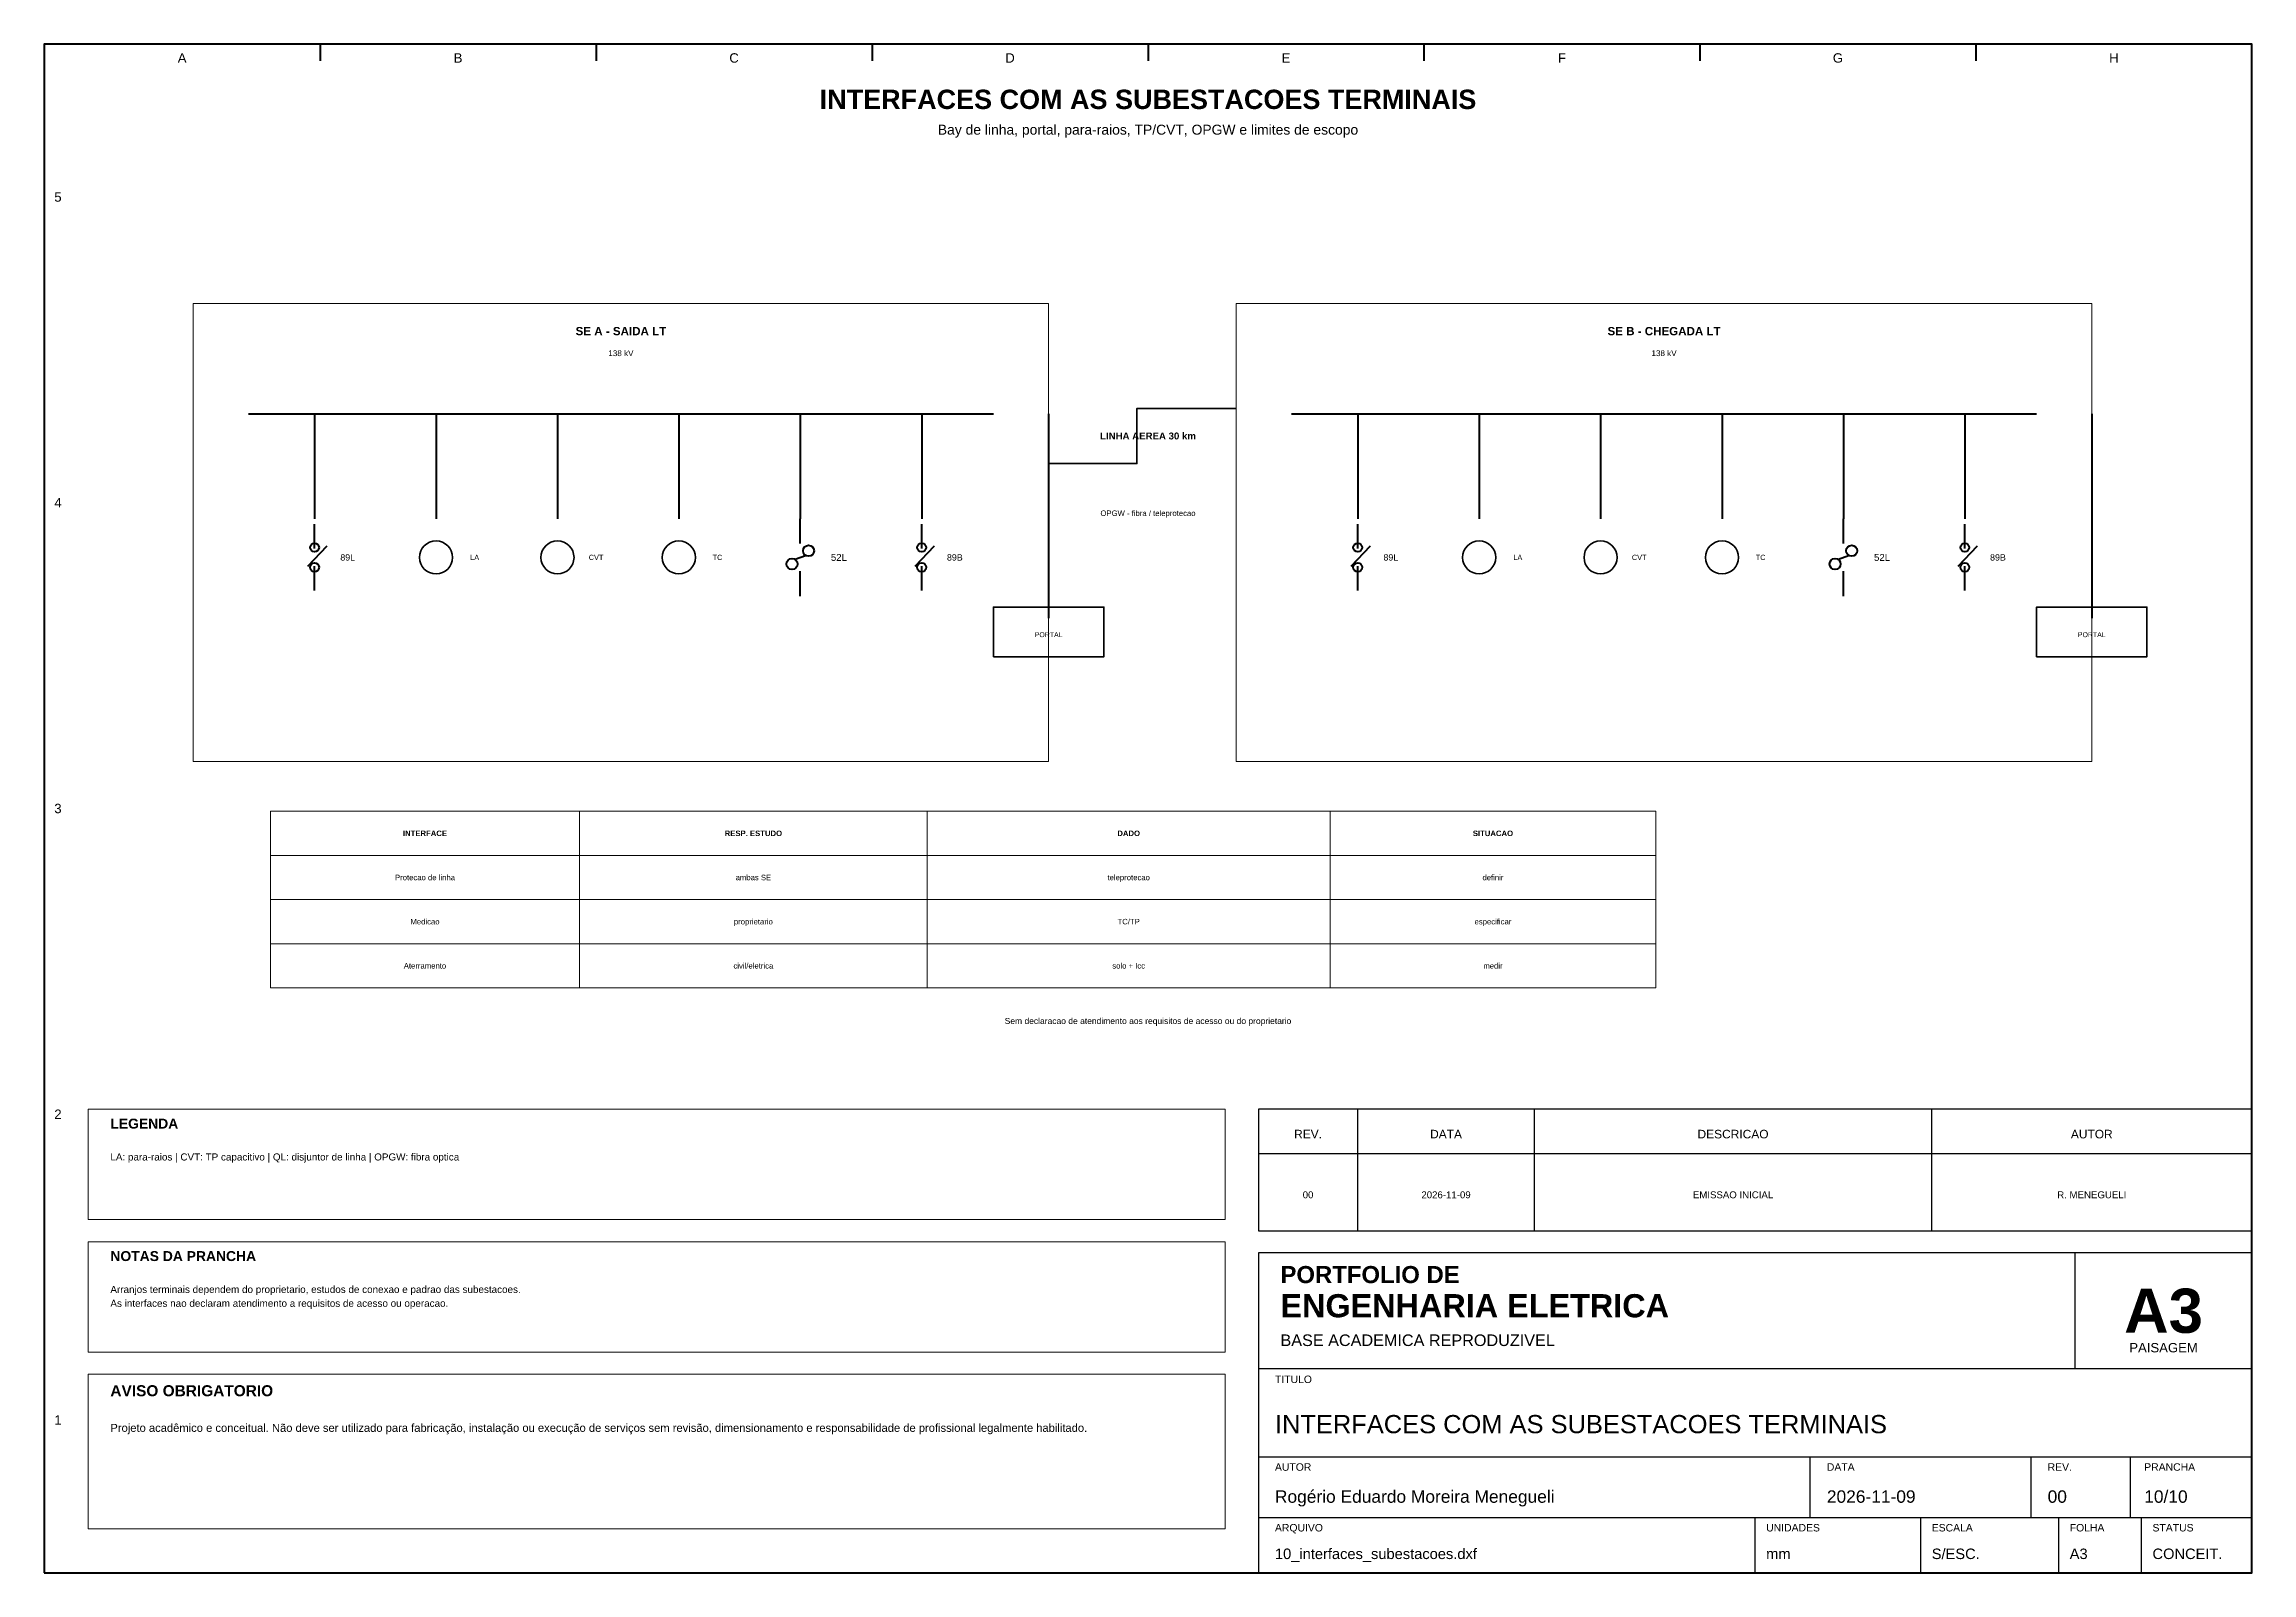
# Model space of a CAD drawing. Header units: millimetres. Extents: x 10 to 410, y 10 to 287.
import ezdxf
from ezdxf.enums import TextEntityAlignment as Align

# ---------------------------------------------------------------- set-up
doc = ezdxf.new("R2010")
doc.units = ezdxf.units.MM
for name, color, linetype, lineweight in [('00_MOLDURA', 7, 'CONTINUOUS', 50), ('01_CARIMBO', 7, 'CONTINUOUS', 25), ('02_TEXTO', 7, 'CONTINUOUS', 18), ('04_EQUIPAMENTOS', 250, 'CONTINUOUS', 35), ('05_POTENCIA', 1, 'CONTINUOUS', 50), ('08_CABOS', 160, 'CONTINUOUS', 35), ('11_ARQUITETURA', 8, 'CONTINUOUS', 18), ('12_LEGENDA', 7, 'CONTINUOUS', 18), ('13_NOTAS', 7, 'CONTINUOUS', 18)]:
    doc.layers.add(name, color=color, linetype=linetype, lineweight=lineweight)
doc.styles.add('PORTFOLIO_TEXTO', font='arial.ttf')
doc.styles.add('PORTFOLIO_TITULO', font='arialbd.ttf', dxfattribs={"width": 0.92})

# ---------------------------------------------------------------- blocks, each defined once
blk = doc.blocks.new('CARIMBO_A3')
at = {"layer": '01_CARIMBO'}
for p, q in [((148, 37), (148, 58)), ((0, 37), (180, 37)), ((0, 21), (180, 21)), ((100, 10), (100, 21)), ((140, 10), (140, 21)), ((158, 10), (158, 21)), ((0, 10), (180, 10)), ((90, 0), (90, 10)), ((120, 0), (120, 10)), ((145, 0), (145, 10)), ((160, 0), (160, 10))]:
    blk.add_line(p, q, dxfattribs=at)
blk.add_lwpolyline([(0, 0), (180, 0), (180, 58), (0, 58)], close=True, dxfattribs=at)
at = {"layer": '01_CARIMBO', "style": 'PORTFOLIO_TEXTO'}
for s, p in [('TITULO', (3, 34.4)), ('AUTOR', (3, 18.5)), ('DATA', (103, 18.5)), ('REV.', (143, 18.5)), ('PRANCHA', (160.5, 18.5)), ('ARQUIVO', (3, 7.5)), ('UNIDADES', (92, 7.5)), ('ESCALA', (122, 7.5)), ('FOLHA', (147, 7.5)), ('STATUS', (162, 7.5))]:
    blk.add_text(s, height=1.35, dxfattribs=at).set_placement(p)
at = {"layer": '02_TEXTO'}
for s, height, style, p in [('PORTFOLIO DE', 3.1, 'PORTFOLIO_TITULO', (4, 52.5)), ('ENGENHARIA ELETRICA', 4.2, 'PORTFOLIO_TITULO', (4, 46.3)), ('BASE ACADEMICA REPRODUZIVEL', 2.1, 'PORTFOLIO_TEXTO', (4, 41.1))]:
    blk.add_text(s, height=height, dxfattribs=dict(at, style=style)).set_placement(p)
for s, height, style, p in [('A3', 8, 'PORTFOLIO_TITULO', (164, 47.5)), ('PAISAGEM', 1.7, 'PORTFOLIO_TEXTO', (164, 40.8))]:
    blk.add_text(s, height=height, dxfattribs=dict(at, style=style)).set_placement(p, align=Align.MIDDLE_CENTER)
at = {"layer": '02_TEXTO', "style": 'PORTFOLIO_TEXTO'}
for tag, p, height in [('TITULO', (3, 25.3), 3.3), ('AUTOR', (3, 12.7), 2.25), ('DATA', (103, 12.7), 2.25), ('REVISAO', (143, 12.7), 2.25), ('PRANCHA', (160.5, 12.7), 2.25), ('ARQUIVO', (3, 2.5), 1.9), ('UNIDADES', (92, 2.5), 1.9), ('ESCALA', (122, 2.5), 1.9), ('FOLHA', (147, 2.5), 1.9), ('STATUS', (162, 2.5), 1.9)]:
    blk.add_attdef(tag, p, '', height=height, dxfattribs=at)

msp = doc.modelspace()

# ---------------------------------------------------------------- linework, layer by layer
at = {"layer": '00_MOLDURA'}
for p, q in [((60, 287), (60, 284)), ((110, 287), (110, 284)), ((160, 287), (160, 284)), ((210, 287), (210, 284)), ((260, 287), (260, 284)), ((310, 287), (310, 284)), ((360, 287), (360, 284))]:
    msp.add_line(p, q, dxfattribs=at)
msp.add_lwpolyline([(10, 10), (410, 10), (410, 287), (10, 287)], close=True, dxfattribs=at)
at = {"layer": '01_CARIMBO'}
for p, q in [((248, 72), (248, 94)), ((280, 72), (280, 94)), ((352, 72), (352, 94)), ((230, 86), (410, 86))]:
    msp.add_line(p, q, dxfattribs=at)
msp.add_lwpolyline([(230, 72), (410, 72), (410, 94), (230, 94)], close=True, dxfattribs=at)
at = {"layer": '04_EQUIPAMENTOS'}
for points in [[(182, 176), (202, 176), (202, 185), (182, 185)], [(371, 176), (391, 176), (391, 185), (371, 185)]]:
    msp.add_lwpolyline(points, close=True, dxfattribs=at)
for centre in [(81, 194), (103, 194), (125, 194), (270, 194), (292, 194), (314, 194)]:
    msp.add_circle(centre, 3, dxfattribs=at)
at = {"layer": '05_POTENCIA', "lineweight": 70}
for p, q in [((47, 220), (182, 220)), ((236, 220), (371, 220))]:
    msp.add_line(p, q, dxfattribs=at)
at = {"layer": '05_POTENCIA'}
for p, q in [((59, 220), (59, 201)), ((81, 220), (81, 201)), ((103, 220), (103, 201)), ((125, 220), (125, 201)), ((147, 220), (147, 201)), ((169, 220), (169, 201)), ((192, 220), (192, 183)), ((248, 220), (248, 201)), ((270, 220), (270, 201)), ((292, 220), (292, 201)), ((314, 220), (314, 201)), ((336, 220), (336, 201)), ((358, 220), (358, 201)), ((381, 220), (381, 183)), ((59, 195.6), (59, 200)), ((147, 196.5), (147, 201)), ((169, 195.6), (169, 200)), ((248, 195.6), (248, 200)), ((336, 196.5), (336, 201)), ((358, 195.6), (358, 200)), ((57.8, 192.4), (61.3, 196.1)), ((167.8, 192.4), (171.3, 196.1)), ((246.8, 192.4), (250.3, 196.1)), ((356.8, 192.4), (360.3, 196.1)), ((59, 188), (59, 192.4)), ((145.9, 193.6), (148.1, 194.4)), ((169, 188), (169, 192.4)), ((248, 188), (248, 192.4)), ((334.9, 193.6), (337.1, 194.4)), ((358, 188), (358, 192.4)), ((147, 187), (147, 191.5)), ((336, 187), (336, 191.5))]:
    msp.add_line(p, q, dxfattribs=at)
for centre, radius in [((59, 195.8), 0.8), ((148.5, 195.2), 1), ((169, 195.8), 0.8), ((248, 195.8), 0.8), ((337.5, 195.2), 1), ((358, 195.8), 0.8), ((59, 192.2), 0.8), ((145.5, 192.8), 1), ((169, 192.2), 0.8), ((248, 192.2), 0.8), ((334.5, 192.8), 1), ((358, 192.2), 0.8)]:
    msp.add_circle(centre, radius, dxfattribs=at)
at = {"layer": '08_CABOS'}
msp.add_lwpolyline([(192, 211), (208, 211), (208, 221), (226, 221)], dxfattribs=at)
at = {"layer": '11_ARQUITETURA'}
for points in [[(37, 157), (192, 157), (192, 240), (37, 240)], [(226, 157), (381, 157), (381, 240), (226, 240)]]:
    msp.add_lwpolyline(points, close=True, dxfattribs=at)
at = {"layer": '12_LEGENDA'}
for p, q in [((107, 148), (107, 116)), ((170, 148), (170, 116)), ((243, 148), (243, 116)), ((51, 140), (302, 140)), ((51, 132), (302, 132)), ((51, 124), (302, 124))]:
    msp.add_line(p, q, dxfattribs=at)
for points in [[(51, 116), (302, 116), (302, 148), (51, 148)], [(18, 74), (224, 74), (224, 94), (18, 94)]]:
    msp.add_lwpolyline(points, close=True, dxfattribs=at)
at = {"layer": '13_NOTAS'}
for points in [[(18, 50), (224, 50), (224, 70), (18, 70)], [(18, 18), (224, 18), (224, 46), (18, 46)]]:
    msp.add_lwpolyline(points, close=True, dxfattribs=at)

# ---------------------------------------------------------------- block references
at = {"layer": '01_CARIMBO'}
msp.add_blockref('CARIMBO_A3', (230, 10), dxfattribs=at).add_auto_attribs({'TITULO': 'INTERFACES COM AS SUBESTACOES TERMINAIS', 'AUTOR': 'Rogério Eduardo Moreira Menegueli', 'DATA': '2026-11-09', 'REVISAO': '00', 'PRANCHA': '10/10', 'ARQUIVO': '10_interfaces_subestacoes.dxf', 'UNIDADES': 'mm', 'ESCALA': 'S/ESC.', 'FOLHA': 'A3', 'STATUS': 'CONCEIT.'})

# ---------------------------------------------------------------- texts
at = {"layer": '00_MOLDURA', "style": 'PORTFOLIO_TEXTO'}
for s, p in [('A', (35, 284.5)), ('B', (85, 284.5)), ('C', (135, 284.5)), ('D', (185, 284.5)), ('E', (235, 284.5)), ('F', (285, 284.5)), ('G', (335, 284.5)), ('H', (385, 284.5)), ('5', (12.5, 259.3)), ('4', (12.5, 203.9)), ('3', (12.5, 148.5)), ('2', (12.5, 93.1)), ('1', (12.5, 37.7))]:
    msp.add_text(s, height=1.7, dxfattribs=at).set_placement(p, align=Align.MIDDLE_CENTER)
at = {"layer": '01_CARIMBO', "style": 'PORTFOLIO_TEXTO'}
for s, p in [('REV.', (239, 89.5)), ('DATA', (264, 89.5)), ('DESCRICAO', (316, 89.5)), ('AUTOR', (381, 89.5))]:
    msp.add_text(s, height=1.55, dxfattribs=at).set_placement(p, align=Align.MIDDLE_CENTER)
at = {"layer": '02_TEXTO'}
for s, height, style, p in [('INTERFACES COM AS SUBESTACOES TERMINAIS', 3.5, 'PORTFOLIO_TITULO', (210, 277)), ('Bay de linha, portal, para-raios, TP/CVT, OPGW e limites de escopo', 1.8, 'PORTFOLIO_TEXTO', (210, 271.5)), ('138 kV', 1.05, 'PORTFOLIO_TEXTO', (114.5, 231)), ('138 kV', 1.05, 'PORTFOLIO_TEXTO', (303.5, 231)), ('89L', 1.15, 'PORTFOLIO_TEXTO', (65, 194)), ('LA', 0.95, 'PORTFOLIO_TEXTO', (88, 194)), ('CVT', 0.95, 'PORTFOLIO_TEXTO', (110, 194)), ('TC', 0.95, 'PORTFOLIO_TEXTO', (132, 194)), ('52L', 1.25, 'PORTFOLIO_TEXTO', (154, 194)), ('89B', 1.15, 'PORTFOLIO_TEXTO', (175, 194)), ('89L', 1.15, 'PORTFOLIO_TEXTO', (254, 194)), ('LA', 0.95, 'PORTFOLIO_TEXTO', (277, 194)), ('CVT', 0.95, 'PORTFOLIO_TEXTO', (299, 194)), ('TC', 0.95, 'PORTFOLIO_TEXTO', (321, 194)), ('52L', 1.25, 'PORTFOLIO_TEXTO', (343, 194)), ('89B', 1.15, 'PORTFOLIO_TEXTO', (364, 194)), ('00', 1.25, 'PORTFOLIO_TEXTO', (239, 78.5)), ('2026-11-09', 1.25, 'PORTFOLIO_TEXTO', (264, 78.5)), ('EMISSAO INICIAL', 1.25, 'PORTFOLIO_TEXTO', (316, 78.5)), ('R. MENEGUELI', 1.25, 'PORTFOLIO_TEXTO', (381, 78.5))]:
    msp.add_text(s, height=height, dxfattribs=dict(at, style=style)).set_placement(p, align=Align.MIDDLE_CENTER)
at = {"layer": '04_EQUIPAMENTOS', "style": 'PORTFOLIO_TEXTO'}
for p in [(192, 180), (381, 180)]:
    msp.add_text('PORTAL', height=0.9, dxfattribs=at).set_placement(p, align=Align.MIDDLE_CENTER)
at = {"layer": '08_CABOS'}
for s, height, style, p in [('LINHA AEREA 30 km', 1.25, 'PORTFOLIO_TITULO', (210, 216)), ('OPGW - fibra / teleprotecao', 1, 'PORTFOLIO_TEXTO', (210, 202))]:
    msp.add_text(s, height=height, dxfattribs=dict(at, style=style)).set_placement(p, align=Align.MIDDLE_CENTER)
at = {"layer": '11_ARQUITETURA', "style": 'PORTFOLIO_TITULO'}
for s, p in [('SE A - SAIDA LT', (114.5, 235)), ('SE B - CHEGADA LT', (303.5, 235))]:
    msp.add_text(s, height=1.5, dxfattribs=at).set_placement(p, align=Align.MIDDLE_CENTER)
at = {"layer": '12_LEGENDA'}
for s, style, p in [('INTERFACE', 'PORTFOLIO_TITULO', (79, 144)), ('RESP. ESTUDO', 'PORTFOLIO_TITULO', (138.5, 144)), ('DADO', 'PORTFOLIO_TITULO', (206.5, 144)), ('SITUACAO', 'PORTFOLIO_TITULO', (272.5, 144)), ('Protecao de linha', 'PORTFOLIO_TEXTO', (79, 136)), ('ambas SE', 'PORTFOLIO_TEXTO', (138.5, 136)), ('teleprotecao', 'PORTFOLIO_TEXTO', (206.5, 136)), ('definir', 'PORTFOLIO_TEXTO', (272.5, 136)), ('Medicao', 'PORTFOLIO_TEXTO', (79, 128)), ('proprietario', 'PORTFOLIO_TEXTO', (138.5, 128)), ('TC/TP', 'PORTFOLIO_TEXTO', (206.5, 128)), ('especificar', 'PORTFOLIO_TEXTO', (272.5, 128)), ('Aterramento', 'PORTFOLIO_TEXTO', (79, 120)), ('civil/eletrica', 'PORTFOLIO_TEXTO', (138.5, 120)), ('solo + Icc', 'PORTFOLIO_TEXTO', (206.5, 120)), ('medir', 'PORTFOLIO_TEXTO', (272.5, 120))]:
    msp.add_text(s, height=1, dxfattribs=dict(at, style=style)).set_placement(p, align=Align.MIDDLE_CENTER)
at = {"layer": '12_LEGENDA', "style": 'PORTFOLIO_TITULO'}
msp.add_text('LEGENDA', height=1.8, dxfattribs=at).set_placement((22, 90.5))
at = {"layer": '12_LEGENDA', "insert": (22, 86), "char_height": 1.28, "width": 198, "attachment_point": 1, "line_spacing_factor": 1.18, "style": 'PORTFOLIO_TEXTO'}
msp.add_mtext('LA: para-raios | CVT: TP capacitivo | QL: disjuntor de linha | OPGW: fibra optica', dxfattribs=at)
at = {"layer": '13_NOTAS', "style": 'PORTFOLIO_TEXTO'}
msp.add_text('Sem declaracao de atendimento aos requisitos de acesso ou do proprietario', height=1.1, dxfattribs=at).set_placement((210, 110), align=Align.MIDDLE_CENTER)
at = {"layer": '13_NOTAS', "style": 'PORTFOLIO_TITULO'}
for s, height, p in [('NOTAS DA PRANCHA', 1.8, (22, 66.5)), ('AVISO OBRIGATORIO', 2, (22, 42))]:
    msp.add_text(s, height=height, dxfattribs=at).set_placement(p)
at = {"layer": '13_NOTAS', "width": 198, "attachment_point": 1, "line_spacing_factor": 1.18, "style": 'PORTFOLIO_TEXTO'}
for s, insert, char_height in [('Arranjos terminais dependem do proprietario, estudos de conexao e padrao das subestacoes.\\PAs interfaces nao declaram atendimento a requisitos de acesso ou operacao.', (22, 62), 1.28), ('Projeto acadêmico e conceitual. Não deve ser utilizado para fabricação, instalação ou execução de serviços sem revisão, dimensionamento e responsabilidade de profissional legalmente habilitado.', (22, 37), 1.45)]:
    msp.add_mtext(s, dxfattribs=dict(at, insert=insert, char_height=char_height))

doc.saveas('drawing.dxf')
